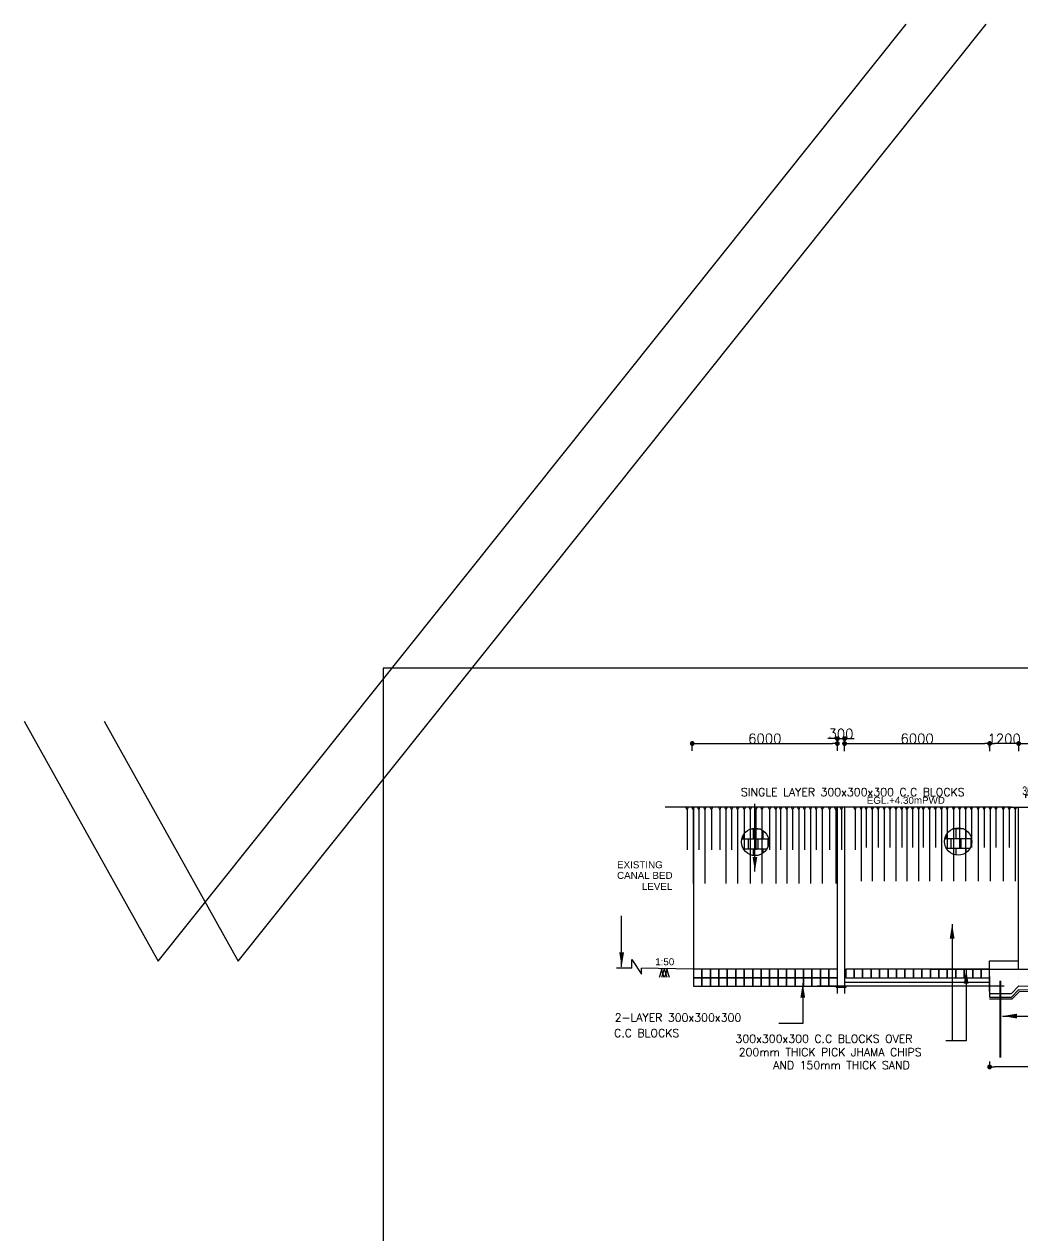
# Model space of a CAD drawing. Header units: metres. Extents: x -98554 to 27544620, y -161930 to 5264560.
# Drawn here: x -98554 to -57274, y 296885 to 346972 of the extents above; entities that cross this region are included whole.
import ezdxf

# ---------------------------------------------------------------- set-up
doc = ezdxf.new("R2010")
doc.units = ezdxf.units.M
doc.header["$LTSCALE"] = 15
doc.header["$MEASUREMENT"] = 0
doc.linetypes.add('2-2', pattern=[50, 25, -25])
doc.linetypes.add('DASHED', pattern=[0.75, 0.5, -0.25])
doc.layers.get('0').update_dxf_attribs({"linetype": 'CONTINUOUS'})
doc.layers.get('Defpoints').update_dxf_attribs({"linetype": 'CONTINUOUS'})
for name, color, linetype in [('Dotted line', 7, 'DASHED'), ('LINE', 7, 'CONTINUOUS'), ('SLOPECON', 12, 'CONTINUOUS')]:
    doc.layers.add(name, color=color, linetype=linetype)
doc.layers.add('lline', color=102, linetype='CONTINUOUS', lineweight=20)
doc.layers.add('Rod', color=245, linetype='CONTINUOUS', lineweight=40)
doc.styles.add('arial', font='swisscl.ttf')
doc.styles.add('BIG', font='ROMANT.SHX')
doc.styles.add('ROMAN_SIMPLEX', font='ROMANS')
doc.styles.get("Standard").update_dxf_attribs({"font": 'arial.ttf'})
doc.dimstyles.new('3', dxfattribs={"dimtxt": 225, "dimasz": 150, "dimexe": 225, "dimexo": 610, "dimgap": 9, "dimtad": 0, "dimdec": 0, "dimzin": 0, "dimdsep": 46, "dimtxsty": 'Standard', "dimblk": 'DOT', "dimcen": 0, "dimclrd": 5, "dimclrt": 1, "dimadec": 0, "dimazin": 0, "dimtfac": 1, "dimtdec": 0, "dimtofl": 0, "dimtmove": 2, "dimatfit": 3, "dimfxl": 1, "dimtolj": 1, "dimtzin": 0, "dimarcsym": 0})
doc.dimstyles.new('ISO-25', dxfattribs={"dimtxt": 250, "dimasz": 2.5, "dimexe": 1.25, "dimexo": 0.625, "dimtad": 1, "dimtxsty": 'BIG', "dimcen": 2.5, "dimadec": 0, "dimazin": 0, "dimtfac": 1, "dimtmove": 0, "dimatfit": 3, "dimfxl": 1, "dimarcsym": 0})
doc.dimstyles.get("Standard").update_dxf_attribs({"dimtxt": 250, "dimasz": 2, "dimexe": 0.18, "dimexo": 0.0625, "dimgap": 0.09, "dimtad": 0, "dimtih": 1, "dimtoh": 1, "dimzin": 0, "dimdsep": 46, "dimtxsty": 'ROMAN_SIMPLEX', "dimcen": 0.09, "dimadec": 0, "dimazin": 0, "dimtfac": 1, "dimtofl": 0, "dimtmove": 0, "dimatfit": 3, "dimfxl": 1, "dimtolj": 1, "dimtzin": 0, "dimarcsym": 0})

# ---------------------------------------------------------------- blocks, each defined once
blk = doc.blocks.new('*D3017')
at = {"color": 0, "lineweight": -2}
for p, q in [((-57145, 314989), (-57145, 315102)), ((-56846, 315102), (-57145, 315102)), ((-56845, 314989), (-56845, 315102))]:
    blk.add_line(p, q, dxfattribs=at)
at = {"color": 0}
for points in [[(-57145, 315102), (-57145, 315102), (-57145, 315102)], [(-56846, 315102), (-56846, 315102), (-56845, 315102)]]:
    blk.add_solid(points, dxfattribs=at)
at = {"layer": 'Defpoints', "color": 0}
for p in [(-57145, 315102), (-57145, 314989), (-56845, 314989)]:
    blk.add_point(p, dxfattribs=at)
at = {"color": 0, "insert": (-56995, 315281), "char_height": 350, "attachment_point": 5, "style": 'arial'}
blk.add_mtext('\\A1;300', dxfattribs=at)
blk = doc.blocks.new('_Dot')
at = {"color": 0, "linetype": 'ByBlock', "lineweight": -2}
blk.add_line((-0.5, 0), (-1, 0), dxfattribs=at)
at = {"color": 0, "linetype": 'ByBlock', "const_width": 0.5}
blk.add_lwpolyline([(-0.25, 0, 1), (0.25, 0, 1)], format="xyb", close=True, dxfattribs=at)
blk = doc.blocks.new('*D3022')
at = {"color": 0, "lineweight": -2}
for p, q in [((-57444, 316916), (-57444, 317235)), ((-57244, 317234), (-46167, 317234)), ((-45967, 316916), (-45967, 317235))]:
    blk.add_line(p, q, dxfattribs=at)
at = {"layer": 'Defpoints', "color": 0}
for p in [(-45967, 317234), (-57444, 316915), (-45967, 316915)]:
    blk.add_point(p, dxfattribs=at)
at = {"color": 0, "lineweight": -2, "xscale": 200, "yscale": 200, "zscale": 200, "rotation": 180}
blk.add_blockref('_Dot', (-57444, 317234), dxfattribs=at)
at = {"color": 0, "lineweight": -2, "xscale": 200, "yscale": 200, "zscale": 200}
blk.add_blockref('_Dot', (-45967, 317234), dxfattribs=at)
at = {"color": 0, "insert": (-51705, 317434), "char_height": 400, "attachment_point": 5, "style": 'BIG'}
blk.add_mtext('13070', dxfattribs=at)
blk = doc.blocks.new('*D2975')
at = {"color": 0, "lineweight": -2}
for p, q in [((-58644, 317056), (-58644, 317234)), ((-57644, 317233), (-58444, 317233)), ((-57444, 317056), (-57444, 317234))]:
    blk.add_line(p, q, dxfattribs=at)
at = {"layer": 'Defpoints', "color": 0}
for p in [(-58644, 317233), (-58644, 317055), (-57444, 317055)]:
    blk.add_point(p, dxfattribs=at)
at = {"color": 0, "lineweight": -2, "xscale": 200, "yscale": 200, "zscale": 200, "rotation": 180}
blk.add_blockref('_Dot', (-58644, 317233), dxfattribs=at)
at = {"color": 0, "lineweight": -2, "xscale": 200, "yscale": 200, "zscale": 200}
blk.add_blockref('_Dot', (-57444, 317233), dxfattribs=at)
at = {"color": 0, "insert": (-58044, 317433), "char_height": 400, "attachment_point": 5, "style": 'BIG'}
blk.add_mtext('1200', dxfattribs=at)
blk = doc.blocks.new('*D2979')
at = {"color": 0, "lineweight": -2}
for p, q in [((-70939, 316938), (-70939, 317237)), ((-70739, 317236), (-65139, 317236)), ((-64939, 316938), (-64939, 317237))]:
    blk.add_line(p, q, dxfattribs=at)
at = {"layer": 'Defpoints', "color": 0}
for p in [(-64939, 317236), (-70939, 316938), (-64939, 316938)]:
    blk.add_point(p, dxfattribs=at)
at = {"color": 0, "lineweight": -2, "xscale": 200, "yscale": 200, "zscale": 200, "rotation": 180}
blk.add_blockref('_Dot', (-70939, 317236), dxfattribs=at)
at = {"color": 0, "lineweight": -2, "xscale": 200, "yscale": 200, "zscale": 200}
blk.add_blockref('_Dot', (-64939, 317236), dxfattribs=at)
at = {"color": 0, "insert": (-67939, 317436), "char_height": 400, "attachment_point": 5, "style": 'BIG'}
blk.add_mtext('6000', dxfattribs=at)
blk = doc.blocks.new('*D2980')
at = {"color": 0, "lineweight": -2}
for p, q in [((-65139, 317439), (-65339, 317439)), ((-64939, 317012), (-64939, 317440)), ((-64939, 317439), (-64639, 317439)), ((-64639, 317012), (-64639, 317440)), ((-64439, 317439), (-64239, 317439))]:
    blk.add_line(p, q, dxfattribs=at)
at = {"layer": 'Defpoints', "color": 0}
for p in [(-64639, 317439), (-64939, 317011), (-64639, 317011)]:
    blk.add_point(p, dxfattribs=at)
at = {"color": 0, "lineweight": -2, "xscale": 200, "yscale": 200, "zscale": 200}
blk.add_blockref('_Dot', (-64939, 317439), dxfattribs=at)
at = {"color": 0, "lineweight": -2, "xscale": 200, "yscale": 200, "zscale": 200, "rotation": 180}
blk.add_blockref('_Dot', (-64639, 317439), dxfattribs=at)
at = {"color": 0, "insert": (-64789, 317640), "char_height": 400, "attachment_point": 5, "style": 'BIG'}
blk.add_mtext('300', dxfattribs=at)
blk = doc.blocks.new('*D2981')
at = {"color": 0, "lineweight": -2}
for p, q in [((-64642, 316917), (-64642, 317236)), ((-64442, 317235), (-58842, 317235)), ((-58642, 316917), (-58642, 317236))]:
    blk.add_line(p, q, dxfattribs=at)
at = {"layer": 'Defpoints', "color": 0}
for p in [(-58642, 317235), (-64642, 316916), (-58642, 316916)]:
    blk.add_point(p, dxfattribs=at)
at = {"color": 0, "lineweight": -2, "xscale": 200, "yscale": 200, "zscale": 200, "rotation": 180}
blk.add_blockref('_Dot', (-64642, 317235), dxfattribs=at)
at = {"color": 0, "lineweight": -2, "xscale": 200, "yscale": 200, "zscale": 200}
blk.add_blockref('_Dot', (-58642, 317235), dxfattribs=at)
at = {"color": 0, "insert": (-61642, 317436), "char_height": 400, "attachment_point": 5, "style": 'BIG'}
blk.add_mtext('6000', dxfattribs=at)
blk = doc.blocks.new('*D2983')
at = {"color": 0, "lineweight": -2}
for p, q in [((-58645, 304091), (-58645, 303863)), ((-45968, 304094), (-45968, 303863)), ((-46168, 303864), (-58445, 303864))]:
    blk.add_line(p, q, dxfattribs=at)
at = {"layer": 'Defpoints', "color": 0}
for p in [(-58645, 304091), (-45968, 304095), (-58645, 303864)]:
    blk.add_point(p, dxfattribs=at)
at = {"color": 0, "lineweight": -2, "xscale": 200, "yscale": 200, "zscale": 200, "rotation": 180}
blk.add_blockref('_Dot', (-58645, 303864), dxfattribs=at)
at = {"color": 0, "lineweight": -2, "xscale": 200, "yscale": 200, "zscale": 200}
blk.add_blockref('_Dot', (-45968, 303864), dxfattribs=at)
at = {"color": 0, "insert": (-52306, 304064), "char_height": 400, "attachment_point": 5, "style": 'BIG'}
blk.add_mtext('11470', dxfattribs=at)
blk = doc.blocks.new('*X11')
at = {"color": 0}
for p, q in [((19840, 640), (19840, 912)), ((19924, 960), (20274, 960)), ((20000, 960), (20000, 985)), ((20160, 640), (20160, 960)), ((19664, 640), (20535, 640)), ((19680, 403), (19680, 640)), ((20000, 320), (20000, 640)), ((20320, 320), (20320, 640)), ((20480, 640), (20480, 781)), ((19720, 320), (20479, 320)), ((19840, 190), (19840, 320)), ((20160, 111), (20160, 320))]:
    blk.add_line(p, q, dxfattribs=at)

msp = doc.modelspace()

# ---------------------------------------------------------------- linework, layer by layer
at = {"linetype": '2-2', "ltscale": 2000}
for points in [[(-70885.626, 314602.585), (-70885.626, 307586.36)], [(-58645.131, 307898.825), (-58645.131, 308250.942), (-57445.131, 308250.942)], [(-73438.192, 307947.325), (-74067.629, 307947.325)], [(-70916.725, 307902.284), (-73039.844, 307947.325)], [(-70535.626, 307901.981), (-70885.626, 307901.981), (-70885.626, 307551.981), (-70535.626, 307551.981), (-70535.626, 307901.981)], [(-70535.626, 307551.981), (-70885.626, 307551.981), (-70885.626, 307201.981), (-70535.626, 307201.981), (-70535.626, 307551.981)], [(-70185.626, 307901.981), (-70535.626, 307901.981), (-70535.626, 307551.981), (-70185.626, 307551.981), (-70185.626, 307901.981)], [(-70185.626, 307551.981), (-70535.626, 307551.981), (-70535.626, 307201.981), (-70185.626, 307201.981), (-70185.626, 307551.981)], [(-69840.082, 307901.981), (-70190.082, 307901.981), (-70190.082, 307551.981), (-69840.082, 307551.981), (-69840.082, 307901.981)], [(-64940.082, 307553.606), (-70190.082, 307553.606)], [(-69840.082, 307551.981), (-70190.082, 307551.981), (-70190.082, 307201.981), (-69840.082, 307201.981), (-69840.082, 307551.981)], [(-69490.082, 307901.981), (-69840.082, 307901.981), (-69840.082, 307551.981), (-69490.082, 307551.981), (-69490.082, 307901.981)], [(-69490.082, 307551.981), (-69840.082, 307551.981), (-69840.082, 307201.981), (-69490.082, 307201.981), (-69490.082, 307551.981)], [(-69140.082, 307902.044), (-69490.082, 307902.044), (-69490.082, 307552.044), (-69140.082, 307552.044), (-69140.082, 307902.044)], [(-69140.082, 307552.044), (-69490.082, 307552.044), (-69490.082, 307202.044), (-69140.082, 307202.044), (-69140.082, 307552.044)], [(-68790.082, 307902.106), (-69140.082, 307902.106), (-69140.082, 307552.106), (-68790.082, 307552.106), (-68790.082, 307902.106)], [(-68790.082, 307552.106), (-69140.082, 307552.106), (-69140.082, 307202.106), (-68790.082, 307202.106), (-68790.082, 307552.106)], [(-68440.082, 307902.169), (-68790.082, 307902.169), (-68790.082, 307552.169), (-68440.082, 307552.169), (-68440.082, 307902.169)], [(-68440.082, 307552.169), (-68790.082, 307552.169), (-68790.082, 307202.169), (-68440.082, 307202.169), (-68440.082, 307552.169)], [(-68090.082, 307902.169), (-68440.082, 307902.169), (-68440.082, 307552.169), (-68090.082, 307552.169), (-68090.082, 307902.169)], [(-68090.082, 307552.169), (-68440.082, 307552.169), (-68440.082, 307202.169), (-68090.082, 307202.169), (-68090.082, 307552.169)], [(-67740.082, 307902.231), (-68090.082, 307902.231), (-68090.082, 307552.231), (-67740.082, 307552.231), (-67740.082, 307902.231)], [(-67740.082, 307552.231), (-68090.082, 307552.231), (-68090.082, 307202.231), (-67740.082, 307202.231), (-67740.082, 307552.231)], [(-67390.082, 307902.294), (-67740.082, 307902.294), (-67740.082, 307552.294), (-67390.082, 307552.294), (-67390.082, 307902.294)], [(-67390.082, 307552.294), (-67740.082, 307552.294), (-67740.082, 307202.294), (-67390.082, 307202.294), (-67390.082, 307552.294)], [(-67040.082, 307902.356), (-67390.082, 307902.356), (-67390.082, 307552.356), (-67040.082, 307552.356), (-67040.082, 307902.356)], [(-67040.082, 307552.356), (-67390.082, 307552.356), (-67390.082, 307202.356), (-67040.082, 307202.356), (-67040.082, 307552.356)], [(-66690.082, 307902.356), (-67040.082, 307902.356), (-67040.082, 307552.356), (-66690.082, 307552.356), (-66690.082, 307902.356)], [(-66690.082, 307552.356), (-67040.082, 307552.356), (-67040.082, 307202.356), (-66690.082, 307202.356), (-66690.082, 307552.356)], [(-66340.082, 307902.419), (-66690.082, 307902.419), (-66690.082, 307552.419), (-66340.082, 307552.419), (-66340.082, 307902.419)], [(-66340.082, 307552.419), (-66690.082, 307552.419), (-66690.082, 307202.419), (-66340.082, 307202.419), (-66340.082, 307552.419)], [(-65990.082, 307902.481), (-66340.082, 307902.481), (-66340.082, 307552.481), (-65990.082, 307552.481), (-65990.082, 307902.481)], [(-65990.082, 307552.481), (-66340.082, 307552.481), (-66340.082, 307202.481), (-65990.082, 307202.481), (-65990.082, 307552.481)], [(-65640.082, 307902.544), (-65990.082, 307902.544), (-65990.082, 307552.544), (-65640.082, 307552.544), (-65640.082, 307902.544)], [(-65640.082, 307552.544), (-65990.082, 307552.544), (-65990.082, 307202.544), (-65640.082, 307202.544), (-65640.082, 307552.544)], [(-65290.082, 307902.544), (-65640.082, 307902.544), (-65640.082, 307552.544), (-65290.082, 307552.544), (-65290.082, 307902.544)], [(-65290.082, 307552.544), (-65640.082, 307552.544), (-65640.082, 307202.544), (-65290.082, 307202.544), (-65290.082, 307552.544)], [(-64940.082, 307902.606), (-65290.082, 307902.606), (-65290.082, 307552.606), (-64940.082, 307552.606), (-64940.082, 307902.606)], [(-64940.082, 307552.606), (-65290.082, 307552.606), (-65290.082, 307202.606), (-64940.082, 307202.606), (-64940.082, 307552.606)], [(-64245.131, 307901.606), (-64595.131, 307901.606), (-64595.131, 307551.606), (-64245.131, 307551.606), (-64245.131, 307901.606)], [(-63895.131, 307901.669), (-64245.131, 307901.669), (-64245.131, 307551.669), (-63895.131, 307551.669), (-63895.131, 307901.669)], [(-63545.131, 307901.981), (-63895.131, 307901.981), (-63895.131, 307551.981), (-63545.131, 307551.981), (-63545.131, 307901.981)], [(-63195.131, 307902.044), (-63545.131, 307902.044), (-63545.131, 307552.044), (-63195.131, 307552.044), (-63195.131, 307902.044)], [(-62845.131, 307902.106), (-63195.131, 307902.106), (-63195.131, 307552.106), (-62845.131, 307552.106), (-62845.131, 307902.106)], [(-62495.131, 307902.169), (-62845.131, 307902.169), (-62845.131, 307552.169), (-62495.131, 307552.169), (-62495.131, 307902.169)], [(-62145.131, 307902.169), (-62495.131, 307902.169), (-62495.131, 307552.169), (-62145.131, 307552.169), (-62145.131, 307902.169)], [(-61795.131, 307902.231), (-62145.131, 307902.231), (-62145.131, 307552.231), (-61795.131, 307552.231), (-61795.131, 307902.231)], [(-61445.131, 307902.294), (-61795.131, 307902.294), (-61795.131, 307552.294), (-61445.131, 307552.294), (-61445.131, 307902.294)], [(-61095.131, 307902.356), (-61445.131, 307902.356), (-61445.131, 307552.356), (-61095.131, 307552.356), (-61095.131, 307902.356)], [(-60745.131, 307902.356), (-61095.131, 307902.356), (-61095.131, 307552.356), (-60745.131, 307552.356), (-60745.131, 307902.356)], [(-60395.131, 307902.356), (-60745.131, 307902.356), (-60745.131, 307552.356), (-60395.131, 307552.356), (-60395.131, 307902.356)], [(-60045.131, 307902.419), (-60395.131, 307902.419), (-60395.131, 307552.419), (-60045.131, 307552.419), (-60045.131, 307902.419)], [(-59695.131, 307902.481), (-60045.131, 307902.481), (-60045.131, 307552.481), (-59695.131, 307552.481), (-59695.131, 307902.481)], [(-59345.131, 307902.544), (-59695.131, 307902.544), (-59695.131, 307552.544), (-59345.131, 307552.544), (-59345.131, 307902.544)], [(-58995.131, 307902.606), (-59345.131, 307902.606), (-59345.131, 307552.606), (-58995.131, 307552.606), (-58995.131, 307902.606)], [(-58645.131, 307902.286), (-58995.131, 307902.286), (-58995.131, 307552.286), (-58645.131, 307552.286), (-58645.131, 307902.286)], [(-58645.131, 307598.869), (-58645.131, 306902.649), (-57745.131, 306902.649)], [(-58045.131, 307202.669), (-65768.448, 307202.669)], [(-58645.131, 307352.669), (-64641.372, 307352.669)], [(-58645.131, 307352.222), (-58645.131, 307502.221)], [(-57445.57, 307202.21), (-57745.131, 306902.649)], [(-57445.568, 307052.212), (-57744.024, 306753.756)], [(-58645.3, 306678.756), (-57713.144, 306678.756)], [(-58645.131, 306906.047), (-58645.131, 306763.226)], [(-58644.131, 306753.756), (-57744.024, 306753.756)], [(-57415.319, 306976.58), (-57713.144, 306678.756)]]:
    msp.add_lwpolyline(points, dxfattribs=at)
for points in [[(-57793.577, 314602.286), (-45967.864, 314602.286)], [(-57445.131, 307902.286), (-57445.131, 314602.286)], [(-64928.05, 307902.284), (-70916.725, 307902.284)], [(-61116.148, 307902.286), (-45967.922, 307902.286)], [(-45978.758, 306953.858), (-57445.57, 307202.21)], [(-45985.399, 306802.107), (-57445.568, 307052.212)], [(-57445.131, 307502.221), (-57445.256, 307502.223)], [(-57445.131, 307352.222), (-57445.193, 307352.223)], [(-45985.399, 306727.107), (-57415.319, 306976.58)]]:
    msp.add_lwpolyline(points)
at = {"layer": 'Dotted line', "linetype": '2-2', "ltscale": 2000}
for points in [[(-73438.192, 307947.325), (-73438.192, 308302.98), (-73036.749, 307695.474), (-73039.844, 307947.325)], [(-58645.3, 306978.776), (-58644.131, 307562.21)]]:
    msp.add_lwpolyline(points, dxfattribs=at)
at = {"layer": 'LINE', "color": 3, "lineweight": 30, "ltscale": 20}
for p, q in [((-93014.994, 308241.847), (-62088.548, 346971.754)), ((-89716.79, 308241.847), (-58790.344, 346971.754)), ((-98554.059, 318154.859), (-93014.994, 308241.847)), ((-95255.855, 318154.859), (-89716.79, 308241.847))]:
    msp.add_line(p, q, dxfattribs=at)
at = {"layer": 'LINE'}
for p, q in [((-64941.371, 314602.567), (-64941.371, 306902.649)), ((-64641.372, 314602.566), (-64641.372, 306902.649)), ((-72195.918, 307905.546), (-72304.691, 307560.737)), ((-72095.108, 307560.737), (-72205.112, 307905.546)), ((-72095.585, 307905.546), (-72204.359, 307560.737)), ((-71980.801, 307560.737), (-72090.805, 307905.546)), ((-71975.027, 307905.546), (-72083.801, 307560.737)), ((-71879.237, 307560.737), (-71989.241, 307905.546)), ((-64982.67, 307202.669), (-64982.67, 307152.669)), ((-64582.67, 307152.669), (-64982.67, 307152.669)), ((-64932.67, 307202.669), (-64582.67, 307202.669)), ((-64680.985, 307202.669), (-64730.985, 307202.669)), ((-64582.67, 307202.669), (-64582.67, 307152.669))]:
    msp.add_line(p, q, dxfattribs=at)
at = {"layer": 'LINE', "color": 3, "lineweight": 30, "ltscale": 20}
msp.add_lwpolyline([(-83711.392, 246362.865), (5763.081, 246362.865), (5763.081, 320354.19), (-83711.392, 320354.19)], close=True, dxfattribs=at)
at = {"layer": 'LINE'}
for points in [[(-71213.926, 314600.182), (-71155.138, 314494.035), (-71092.259, 314600.182)], [(-70963.777, 314600.182), (-70904.989, 314494.035), (-70842.111, 314600.182)], [(-70728.281, 314602.67), (-70669.493, 314496.522), (-70606.615, 314602.67)], [(-70478.133, 314602.67), (-70419.345, 314496.522), (-70356.467, 314602.67)], [(-70205.325, 314600.182), (-70146.537, 314494.035), (-70083.659, 314600.182)], [(-69858.764, 314600.182), (-69799.976, 314494.035), (-69737.098, 314600.182)], [(-69608.616, 314600.182), (-69549.828, 314494.035), (-69486.95, 314600.182)], [(-69373.12, 314602.67), (-69314.332, 314496.522), (-69251.454, 314602.67)], [(-69122.972, 314602.67), (-69064.184, 314496.522), (-69001.305, 314602.67)], [(-68850.164, 314600.182), (-68791.376, 314494.035), (-68728.498, 314600.182)], [(-68600.016, 314600.182), (-68541.227, 314494.035), (-68478.349, 314600.182)], [(-68364.52, 314602.67), (-68305.732, 314496.522), (-68242.853, 314602.67)], [(-68114.371, 314602.67), (-68055.583, 314496.522), (-67992.705, 314602.67)], [(-67797.933, 314600.182), (-67739.145, 314494.035), (-67676.267, 314600.182)], [(-67547.785, 314600.182), (-67488.997, 314494.035), (-67426.118, 314600.182)], [(-67342.638, 314602.67), (-67283.85, 314496.522), (-67220.972, 314602.67)], [(-67092.49, 314602.67), (-67033.702, 314496.522), (-66970.824, 314602.67)], [(-66846.877, 314602.67), (-66788.089, 314496.522), (-66725.21, 314602.67)], [(-66596.728, 314602.67), (-66537.94, 314496.522), (-66475.062, 314602.67)], [(-66361.23, 314602.67), (-66302.442, 314496.522), (-66239.563, 314602.67)], [(-66111.081, 314602.67), (-66052.293, 314496.522), (-65989.415, 314602.67)], [(-65875.585, 314600.182), (-65816.797, 314494.035), (-65753.919, 314600.182)], [(-65625.437, 314600.182), (-65566.649, 314494.035), (-65503.771, 314600.182)], [(-65317.668, 314600.182), (-65258.88, 314494.035), (-65196.001, 314600.182)], [(-65067.519, 314600.182), (-65008.731, 314494.035), (-64945.853, 314600.182)], [(-64832.023, 314602.67), (-64773.235, 314496.522), (-64710.357, 314602.67)], [(-64265.437, 314600.182), (-64206.649, 314494.035), (-64143.771, 314600.182)], [(-64015.289, 314600.182), (-63956.5, 314494.035), (-63893.622, 314600.182)], [(-63810.142, 314602.67), (-63751.354, 314496.522), (-63688.476, 314602.67)], [(-63559.994, 314602.67), (-63501.206, 314496.522), (-63438.327, 314602.67)], [(-63314.38, 314602.67), (-63255.592, 314496.522), (-63192.714, 314602.67)], [(-63064.232, 314602.67), (-63005.444, 314496.522), (-62942.566, 314602.67)], [(-62828.733, 314602.67), (-62769.945, 314496.522), (-62707.067, 314602.67)], [(-62580.386, 314602.67), (-62521.597, 314496.522), (-62458.719, 314602.67)], [(-62338.28, 314600.182), (-62279.492, 314494.035), (-62216.614, 314600.182)], [(-62123.699, 314596.341), (-62064.911, 314490.194), (-62002.033, 314596.341)], [(-61892.499, 314600.182), (-61833.711, 314494.035), (-61770.832, 314600.182)], [(-61642.35, 314600.182), (-61583.562, 314494.035), (-61520.684, 314600.182)], [(-61443.981, 314600.182), (-61385.193, 314494.035), (-61322.315, 314600.182)], [(-61193.833, 314600.182), (-61135.044, 314494.035), (-61072.166, 314600.182)], [(-60946.537, 314600.182), (-60887.749, 314494.035), (-60824.871, 314600.182)], [(-60696.389, 314600.182), (-60637.601, 314494.035), (-60574.723, 314600.182)], [(-60460.893, 314602.67), (-60402.105, 314496.522), (-60339.227, 314602.67)], [(-60192.258, 314600.182), (-60133.47, 314494.035), (-60070.591, 314600.182)], [(-59944.963, 314600.182), (-59886.174, 314494.035), (-59823.296, 314600.182)], [(-59694.814, 314600.182), (-59636.026, 314494.035), (-59573.148, 314600.182)], [(-59459.318, 314602.67), (-59400.53, 314496.522), (-59337.652, 314602.67)], [(-59178.617, 314600.182), (-59119.829, 314494.035), (-59056.951, 314600.182)], [(-58931.322, 314600.182), (-58872.534, 314494.035), (-58809.656, 314600.182)], [(-58681.174, 314600.182), (-58622.386, 314494.035), (-58559.508, 314600.182)], [(-58445.678, 314602.67), (-58386.89, 314496.522), (-58324.012, 314602.67)], [(-58140.843, 314600.182), (-58082.055, 314494.035), (-58019.177, 314600.182)], [(-57893.548, 314600.182), (-57834.76, 314494.035), (-57771.882, 314600.182)], [(-57643.4, 314600.182), (-57584.612, 314494.035), (-57521.733, 314600.182)]]:
    msp.add_lwpolyline(points, dxfattribs=at)
at = {"layer": 'LINE', "color": 0, "const_width": 85}
msp.add_lwpolyline([(-58201.073, 307431.379), (-58201.073, 304244.676)], dxfattribs=at)
at = {"layer": 'LINE', "color": 0}
for centre in [(-68335.267, 313166.717), (-59947.425, 313184.697)]:
    msp.add_circle(centre, 566.784, dxfattribs=at)
at = {"layer": 'Rod', "lineweight": -2}
msp.add_lwpolyline([(-57745.131, 314602.545), (-72057.564, 314602.589)], dxfattribs=at)
at = {"layer": 'SLOPECON'}
for p, q in [((-63956.5, 314600.182), (-63956.5, 311545.249)), ((-63751.354, 314602.67), (-63751.354, 312938.126)), ((-63501.206, 314602.67), (-63501.206, 311545.249)), ((-63255.592, 314602.67), (-63255.592, 312938.126)), ((-63005.444, 314602.67), (-63005.444, 311545.249)), ((-62769.945, 314602.67), (-62769.945, 312938.126)), ((-62519.797, 314602.67), (-62519.797, 311545.249)), ((-62279.492, 314600.182), (-62279.492, 312938.126)), ((-62064.911, 314596.341), (-62064.911, 311541.408)), ((-61833.711, 314600.182), (-61833.711, 312938.126)), ((-61583.562, 314600.182), (-61583.562, 311545.249)), ((-61385.193, 314600.182), (-61385.193, 312938.126)), ((-61135.044, 314600.182), (-61135.044, 311545.249)), ((-60887.749, 314600.182), (-60887.749, 312938.126)), ((-60637.601, 314600.182), (-60637.601, 311545.249)), ((-60402.105, 314602.67), (-60402.105, 312938.126)), ((-60133.47, 314600.182), (-60133.47, 311545.249)), ((-59886.174, 314600.182), (-59886.174, 312938.126)), ((-59636.026, 314600.182), (-59636.026, 311545.249)), ((-59400.53, 314602.67), (-59400.53, 312938.126)), ((-59119.829, 314600.182), (-59119.829, 311545.249)), ((-58872.534, 314600.182), (-58872.534, 312938.126)), ((-58622.386, 314600.182), (-58622.386, 311545.249)), ((-58386.89, 314602.67), (-58386.89, 312938.126)), ((-58082.055, 314600.182), (-58082.055, 311545.249)), ((-57834.76, 314600.182), (-57834.76, 312938.126)), ((-57584.612, 314600.182), (-57584.612, 311545.249)), ((-71155.138, 314500.182), (-71155.138, 312838.126)), ((-70904.989, 314500.182), (-70904.989, 311445.249)), ((-70669.493, 314502.67), (-70669.493, 312838.126)), ((-70419.345, 314502.67), (-70419.345, 311445.249)), ((-70146.537, 314500.182), (-70146.537, 312838.126)), ((-69799.976, 314500.182), (-69799.976, 312838.126)), ((-69549.828, 314500.182), (-69549.828, 311445.249)), ((-69314.332, 314502.67), (-69314.332, 312838.126)), ((-69064.184, 314502.67), (-69064.184, 311445.249)), ((-68791.376, 314500.182), (-68791.376, 312838.126)), ((-68541.227, 314500.182), (-68541.227, 311445.249)), ((-68305.732, 314502.67), (-68305.732, 312838.126)), ((-68055.583, 314502.67), (-68055.583, 311445.249)), ((-67739.145, 314500.182), (-67739.145, 312838.126)), ((-67488.997, 314500.182), (-67488.997, 311445.249)), ((-67283.85, 314502.67), (-67283.85, 312838.126)), ((-67033.702, 314502.67), (-67033.702, 311445.249)), ((-66788.089, 314502.67), (-66788.089, 312838.126)), ((-66537.94, 314502.67), (-66537.94, 311445.249)), ((-66302.442, 314502.67), (-66302.442, 312838.126)), ((-66052.293, 314502.67), (-66052.293, 311445.249)), ((-65816.797, 314500.182), (-65816.797, 312838.126)), ((-65566.649, 314500.182), (-65566.649, 311445.249)), ((-65258.88, 314500.182), (-65258.88, 312838.126)), ((-65008.731, 314500.182), (-65008.731, 311445.249)), ((-64773.235, 314502.67), (-64773.235, 312838.126)), ((-64206.649, 314500.182), (-64206.649, 312838.126))]:
    msp.add_line(p, q, dxfattribs=at)

# ---------------------------------------------------------------- block references
at = {"layer": 'LINE', "color": 0, "xscale": -1.275000000139698, "yscale": 1.274999999965075, "zscale": 1.275}
for p in [(-42708.805, 312463.815), (-34320.963, 312481.795)]:
    msp.add_blockref('*X11', p, dxfattribs=at)

# ---------------------------------------------------------------- texts
at = {"layer": 'LINE', "style": 'BIG'}
for s, height, p in [('SINGLE LAYER 300x300x300 C.C BLOCKS', 330.85924, (-68925.002, 315060.08)), ('2-LAYER 300x300x300', 330.85924, (-74144.485, 305740.301)), ('C.C BLOCKS', 330.8592, (-74168.956, 305099.278)), ('300x300x300 C.C BLOCKS OVER', 330.85924, (-69149.782, 304862.119)), (' 200mm THICK PICK JHAMA CHIPS', 330.85924, (-69242.622, 304310.082)), ('AND 150mm THICK SAND', 330.85924, (-67590.66, 303772.038))]:
    msp.add_text(s, height=height, dxfattribs=at).set_placement(p)
at = {"layer": 'lline', "lineweight": 20}
for s, p in [('EGL.+4.30mPWD', (-63723.737, 314741.998)), ('EXISTING', (-74047.593, 312078.158)), ('CANAL BED', (-74047.593, 311638.152)), ('LEVEL', (-73022.355, 311182.875)), ('1:50', (-72469.853, 308068.076))]:
    msp.add_text(s, height=290, dxfattribs=at).set_placement(p)

# ---------------------------------------------------------------- dimensions: what is measured, and where the dimension line sits
for base, p1, p2, picture, middle in [((-64939.373, 317235.619), (-70939.373, 316937.671), (-64939.373, 316937.671), '*D2979', (-67939.373, 317436.244)), ((-58641.742, 317235.086), (-64641.742, 316916.157), (-58641.742, 316916.157), '*D2981', (-61641.742, 317435.711))]:
    dim = msp.add_linear_dim(base=base, p1=p1, p2=p2, dimstyle='ISO-25', override={"dimtxt": 400, "dimasz": 200, "dimblk1": 'Dot', "dimblk2": 'Dot', "dimsah": 1})
    dim.commit()
    dim.dimension.update_dxf_attribs({"geometry": picture, "text_midpoint": middle})
dim = msp.add_linear_dim(base=(-64639.365, 317439.021), p1=(-64939.365, 317011.246), p2=(-64639.365, 317011.246), dimstyle='ISO-25', override={"dimtxt": 400, "dimasz": 200, "dimblk1": 'Dot', "dimblk2": 'Dot', "dimsah": 1})
dim.commit()
dim.dimension.update_dxf_attribs({"geometry": '*D2980', "text_midpoint": (-64789.365, 317439.021), "dimtype": 160})
dim = msp.add_linear_dim(base=(-58643.935, 317232.564), p1=(-57443.935, 317055.288), p2=(-58643.935, 317055.351), angle=180, dimstyle='ISO-25', override={"dimtxt": 400, "dimasz": 200, "dimblk1": 'Dot', "dimblk2": 'Dot', "dimsah": 1})
dim.commit()
dim.dimension.update_dxf_attribs({"geometry": '*D2975', "text_midpoint": (-58043.935, 317232.564), "dimtype": 160})
for base, p1, p2, text, picture, middle in [((-45966.664, 317233.814), (-57443.935, 316915.494), (-45966.664, 316915.494), '13070', '*D3022', (-51705.299, 317434.439)), ((-58645.073, 303863.752), (-45967.864, 304094.811), (-58645.073, 304091.414), '11470', '*D2983', (-52306.468, 304064.377))]:
    dim = msp.add_linear_dim(base=base, p1=p1, p2=p2, text=text, dimstyle='ISO-25', override={"dimtxt": 400, "dimasz": 200, "dimblk1": 'Dot', "dimblk2": 'Dot', "dimsah": 1})
    dim.commit()
    dim.dimension.update_dxf_attribs({"geometry": picture, "text_midpoint": middle})
dim = msp.add_linear_dim(base=(-57145.131, 315101.739), p1=(-56845.131, 314988.727), p2=(-57145.131, 314988.727), angle=180, text='300', dimstyle='Standard', override={"dimtxt": 350, "dimasz": 0.6, "dimtad": 1, "dimjust": 1, "dimtxsty": 'arial', "dimfxl": 0.18, "dimarcsym": 1})
dim.commit()
dim.dimension.update_dxf_attribs({"geometry": '*D3017', "text_midpoint": (-56995.131, 315101.739), "dimtype": 160})

# ---------------------------------------------------------------- leaders
at = {"layer": 'LINE'}
for points in [[(-68347.396, 311948.758), (-68347.396, 314736.677)], [(-73857.761, 307996.923), (-73857.761, 310105.356)], [(-60194.74, 309773.462), (-60194.74, 304937.726)], [(-59613.797, 307904.842), (-59613.797, 304938.382), (-60453.513, 304938.382)], [(-66368.219, 307325.958), (-66368.219, 305661.017), (-67360.09, 305661.017)], [(-58112.819, 305966.82), (-55861.01, 305966.82)]]:
    msp.add_leader(points, dimstyle='3', override={"dimasz": 600}, dxfattribs=at)

doc.saveas('drawing.dxf')
